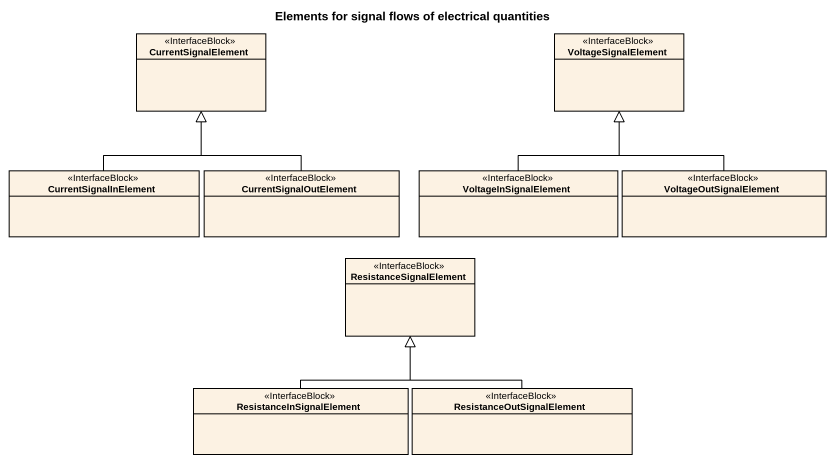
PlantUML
@startuml
title Elements for signal flows of electrical quantities
hide circle
hide empty members
class CurrentSignalElement <<InterfaceBlock>>
class VoltageSignalElement <<InterfaceBlock>>
class CurrentSignalInElement <<InterfaceBlock>>
class CurrentSignalOutElement <<InterfaceBlock>>
class VoltageInSignalElement <<InterfaceBlock>>
class VoltageOutSignalElement <<InterfaceBlock>>
class ResistanceSignalElement <<InterfaceBlock>>
class ResistanceInSignalElement <<InterfaceBlock>>
class ResistanceOutSignalElement <<InterfaceBlock>>
CurrentSignalInElement -up-|> CurrentSignalElement
CurrentSignalOutElement -up-|> CurrentSignalElement
VoltageInSignalElement -up-|> VoltageSignalElement
VoltageOutSignalElement -up-|> VoltageSignalElement
ResistanceInSignalElement -up-|> ResistanceSignalElement
ResistanceOutSignalElement -up-|> ResistanceSignalElement
@enduml
